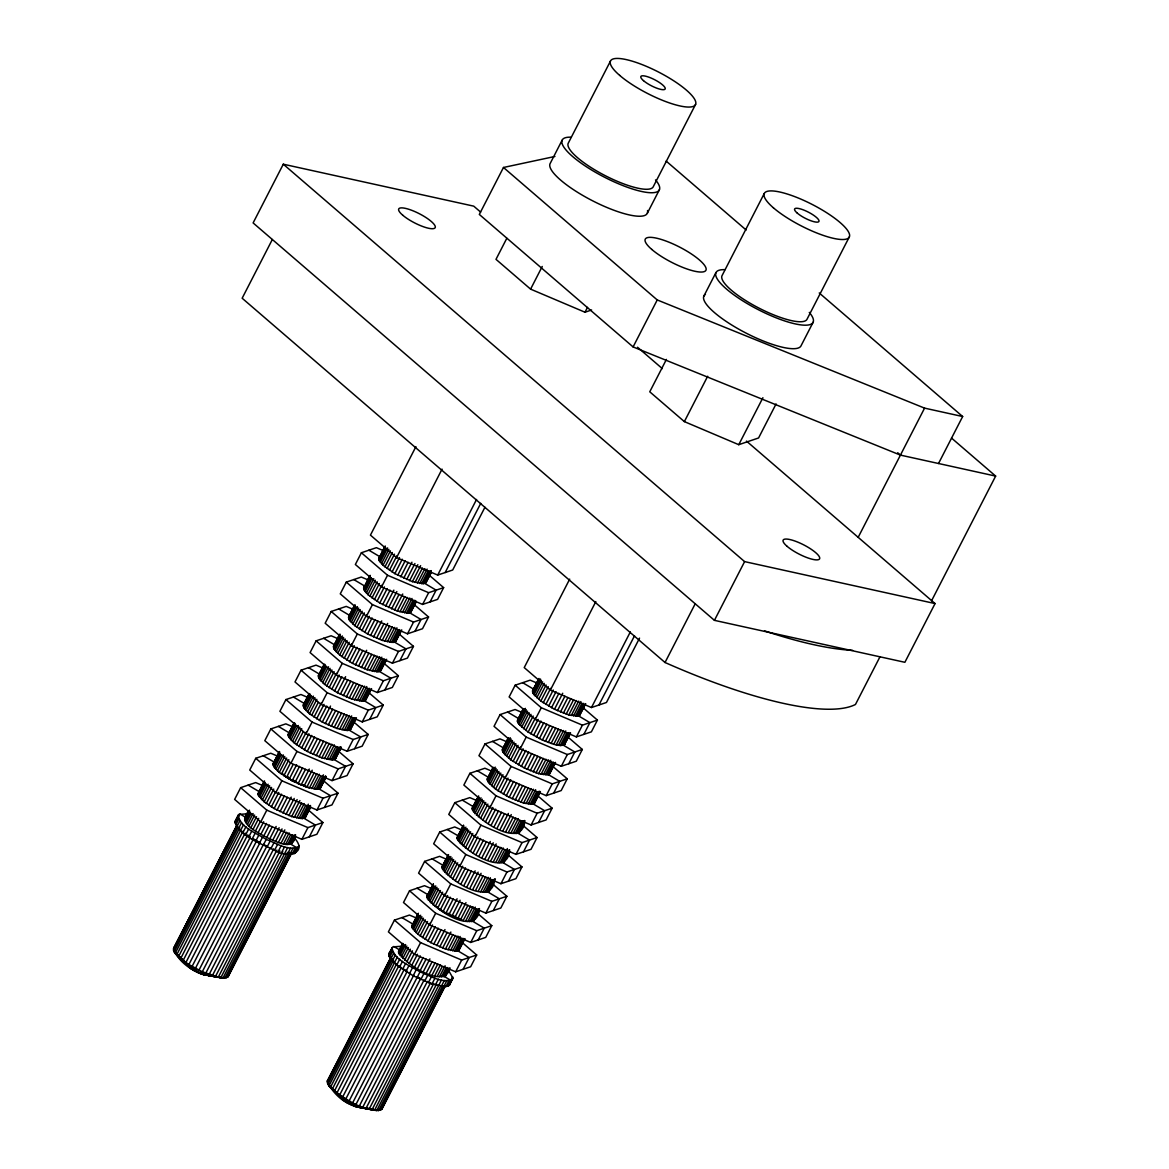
<?xml version="1.0" encoding="UTF-8"?>
<svg xmlns="http://www.w3.org/2000/svg" width="1169" height="1169" viewBox="0 0 1169 1169"><rect width="100%" height="100%" fill="white"/><g stroke="black" fill="none" stroke-linecap="round" stroke-linejoin="round"><path stroke-width="1.5" d="M291.139 854.144L228.218 976.597L222.958 978.088L203.888 974.625C191.38 971.103 176.972 960.421 173.596 948.38L236.533 825.928M228.218 976.597L228.452 975.633M360.257 1106.371C347.105 1107.262 331.265 1092.562 327.364 1080.843L391.133 956.783M396.788 963.621L332.201 1089.303C346.053 1099.196 364.465 1113.253 381.985 1109.06L382.044 1106.926M295.509 839.196C308.031 854.934 283.789 857.447 274.583 850.272C260.789 843.302 239.879 837.048 235.159 821.135L238.944 814.442L246.469 813.858M238.944 814.442L238.184 815.261C240.449 827.784 256.479 833.102 266.211 839.415C276.045 842.922 288.48 851.719 298.84 846.604M295.815 852.479L295.903 850.111M449.276 971.673L452.9 978L449.597 984.956L445.9 986.607L431.946 984.006L413.139 975.779L396.7 965.068L388.853 955.964L388.941 953.612L392.726 946.919L400.251 946.32M391.951 947.738C394.216 960.246 410.261 965.565 419.992 971.877C429.812 975.384 442.262 984.181 452.608 979.081M449.597 984.956L449.685 982.588M341.962 1097.267L337.067 1092.986M295.377 836.887C292.162 851.967 275.036 840.496 266.707 837.545C258.042 832.109 236.299 823.94 248.88 810.891M310.384 807.706L305.445 817.321L302.537 818.592L291.68 816.576L274.13 808.553L264.179 801.817L258.057 794.715L263.902 781.666M326.297 776.742L320.54 787.95L317.632 789.236L306.775 787.219L292.104 780.804L279.274 772.461L273.663 766.513L273.225 763.518L278.982 752.295M341.392 747.371L335.62 758.593L332.727 759.865L321.855 757.848L307.199 751.433L294.354 743.089L288.758 737.157L288.319 734.147L294.077 722.939M356.487 718.014L350.715 729.222L347.807 730.508L336.95 728.492L322.293 722.077L309.449 713.733L303.852 707.786L303.414 704.79L309.171 693.568M371.567 688.643L365.809 699.866L362.901 701.152L352.044 699.12L337.388 692.706L324.544 684.362L318.947 678.429L318.494 675.419L324.266 664.211M386.661 659.287L380.904 670.495L377.996 671.78L367.139 669.764L352.468 663.349L339.638 655.005L334.027 649.058L333.589 646.062L339.346 634.84M401.756 629.916L395.984 641.138L393.091 642.424L382.219 640.393L367.563 633.978L354.718 625.634L349.122 619.702L348.683 616.691L354.441 605.484M292.162 843.156L292.25 841.315M416.018 602.167L411.079 611.767L408.171 613.053L397.314 611.036L379.764 603.014L367.928 594.641L363.691 589.161L369.536 576.112M305.445 817.321L305.679 816.488M431.113 572.795L426.174 582.41L423.266 583.696L412.409 581.665L394.844 573.643L383.008 565.285L378.785 559.805L384.63 546.756M320.54 787.95L320.613 786.123M335.62 758.593L335.708 756.752M350.715 729.222L350.802 727.396M365.809 699.866L365.882 698.025M380.904 670.495L380.977 668.668M395.984 641.138L396.072 639.297M411.079 611.767L411.167 609.94M426.174 582.41L426.247 580.569M449.963 967.8C445.623 991.02 401.756 962.525 398.629 951.186L402.443 944.274M464.984 938.575L459.212 949.783L456.319 951.069L445.447 949.053L430.791 942.638L417.947 934.279L411.824 927.178L418.254 913.486M479.246 910.812C475.666 937.129 430.66 907.816 426.992 895.98L433.348 884.129M494.341 881.455C490.585 907.407 445.886 878.723 442.087 866.609L448.443 854.758M509.436 852.084C505.841 878.401 460.849 849.089 457.181 837.252L463.538 825.402M524.516 822.728C520.936 849.03 475.929 819.732 472.276 807.881L477.8 797.638M540.429 791.749L534.671 802.971L533.079 804.024L523.551 803.045L509.216 797.346L495.568 789.133L487.809 781.535L487.356 778.525L492.894 768.281M555.523 762.393L549.766 773.6L548.173 774.667L538.631 773.673L524.311 767.989L510.663 759.777L502.889 752.164L502.451 749.168L507.989 738.91M445.944 975.618L446.017 973.792M570.618 733.021L564.262 744.872L560.316 745.544L553.726 744.317L542.387 740.05L528.154 732.115L518.875 724.122L517.458 721.638L518.13 719.154M459.212 949.783L459.3 947.942M585.713 703.665L579.941 714.873L578.348 715.939L568.821 714.946L554.486 709.262L540.838 701.049L533.079 693.436L532.64 690.441L538.164 680.183M474.307 920.427L474.395 918.586M489.402 891.056L489.475 889.229M504.497 861.699L504.57 859.858M519.577 832.328L519.664 830.501M534.671 802.971L534.759 801.13M549.766 773.6L549.839 771.774M564.861 744.244L564.934 742.403M579.941 714.873L580.175 714.054M243.006 831.159L178.419 956.826L188.881 964.557L202.295 971.76L266.883 846.078L263.42 844.442L197.736 972.593L202.295 971.76L220.736 977.854L287.72 847.481M419.992 971.877L351.518 1105.07L356.063 1104.237L420.65 978.555L417.187 976.904M480.605 212.071L473.737 206.153L283.293 164.201L253.118 222.928L714.434 620.344L904.879 662.297L935.054 603.569L746.465 441.093M272.333 239.499L242.158 298.227L665.029 662.502A247.916 62.498 27.2 0 0 855.474 704.469L879.95 656.846M554.924 156.471L503.474 167.474L479.319 214.453L633.101 346.93L900.422 455.106L995.652 476.09L931.532 600.837M506.82 238.271L495.992 259.343L530.594 289.138L584.997 312.225L591.602 309.975M562.084 140.295L550.014 163.792A54.592 13.765 27.2 0 0 597.768 203.362A54.592 13.765 27.2 0 0 647.524 210.522M610.423 61.153L568.163 143.378A47.768 12.041 27.2 0 0 606.229 176.168A47.768 12.041 27.2 0 0 653.354 186.543L695.613 104.333M262.251 785.378L255.66 782.587L240.668 787.658L234.633 799.406L260.76 821.909L301.88 839.342L316.872 834.286L322.907 822.538L307.783 809.503M277.331 756.022L270.755 753.231L255.763 758.286L249.728 770.035L275.84 792.538L316.974 809.985L331.967 804.915L338.002 793.166L322.878 780.147M292.425 726.65L285.85 723.859L270.843 728.93L264.808 740.678L290.935 763.182L332.054 780.614L347.061 775.558L353.096 763.81L337.973 750.776M307.52 697.294L300.93 694.503L285.937 699.559L279.902 711.307L306.03 733.811L347.149 751.258L362.156 746.187L368.191 734.439L353.067 721.419M322.6 667.923L316.025 665.132L301.032 670.202L294.997 681.951L321.124 704.454L362.244 721.887L377.236 716.831L383.271 705.082L368.147 692.048M337.695 638.566L331.119 635.775L316.127 640.831L310.092 652.58L336.204 675.083L377.339 692.53L392.331 687.46L398.366 675.711L384.616 663.875M354.441 609.897L346.214 606.404L331.207 611.475L325.172 623.223L351.299 645.726L392.419 663.159L407.426 658.103L413.461 646.355L399.71 634.504M369.521 580.525L361.294 577.048L346.302 582.104L340.267 593.852L366.394 616.355L407.513 633.803L422.506 628.732L428.555 616.984L414.805 605.147M384.616 551.169L376.389 547.677L361.396 552.747L355.361 564.495L381.489 586.999L422.608 604.431L437.601 599.376L443.636 587.627L428.512 574.593M415.93 446.631L370.441 535.124L396.569 557.628L437.703 575.075L452.695 570.004L484.945 507.258M234.881 822.202L238.184 815.261M235.071 823.502L238.096 817.628M238.461 816.912L239.966 813.975L246.25 817.716L244.862 818.709M235.743 824.993L238.754 819.133M173.348 949.33L237.117 825.27M173.596 948.38L236.386 826.79M236.898 826.688L239.908 820.828M243.532 824.656L176.592 955.044L189.787 967.611L173.538 950.514L237.292 826.439M201.126 897.222L202.778 893.993M239.762 827.71L175.175 953.393L188.706 966.471L174.137 951.858L237.892 827.784M238.491 828.543L241.515 822.669M244.628 819.542L249.45 810.146M257.911 793.707L264.486 780.892M272.991 764.336L279.581 751.521M288.085 734.98L293.843 723.757M303.18 705.608L308.937 694.401M318.26 676.252L324.032 665.029M333.355 646.881L339.945 634.066M348.45 617.524L355.04 604.709M363.544 588.153L370.12 575.338M378.624 558.797L385.215 545.981M244.774 820.55L249.611 811.154M258.057 794.715L264.647 781.9M273.151 765.344L279.727 752.529M288.232 735.988L294.822 723.173M303.326 706.617L309.917 693.802M318.421 677.26L324.997 664.445M333.516 647.889L340.091 635.074M348.596 618.533L355.186 605.717M363.691 589.161L370.281 576.346M378.785 559.805L385.361 546.99M248.149 785.115L259.533 791.866L263.653 783.858M278.748 754.502L273.225 763.518M318.494 675.419L323.199 668.01M336.643 641.854L339.931 635.439M365.999 584.719L367.636 581.519M381.094 555.363L385.2 547.355M245.3 821.719L250.122 812.323M258.583 795.884L265.158 783.069M273.663 766.513L280.253 753.698M288.758 737.157L295.348 724.342M303.852 707.786L310.428 694.971M318.947 678.429L325.523 665.614M334.027 649.058L340.617 636.243M349.122 619.702L355.712 606.886M364.217 590.33L370.792 577.515M379.297 560.974L385.887 548.159M246.191 823.034L251.028 813.639M259.474 797.2L266.064 784.384M274.569 767.843L281.144 755.028M289.649 738.472L296.239 725.657M304.744 709.115L311.334 696.3M319.838 679.744L326.414 666.929M334.933 650.388L342.342 635.965M350.013 621.017L357.422 606.609M365.108 591.66L371.698 578.845M380.203 562.289L387.611 547.881M242.918 832.606L245.943 826.731M247.448 824.496L253.088 813.536M260.731 798.646L268.139 784.238M275.826 769.29L283.234 754.867M290.906 739.919L298.314 725.511M306 710.562L313.409 696.139M321.095 681.191L328.504 666.783M336.19 651.834L343.598 637.412M351.27 622.463L358.678 608.055M366.365 593.107L373.773 578.684M381.459 563.736L388.868 549.328M190.503 968.239L180.596 958.697L245.183 833.029M249.012 826.03L254.637 815.071M262.294 800.195L269.688 785.773M277.374 770.824L284.783 756.416M292.469 741.467L299.878 727.045M307.564 712.096L314.972 697.688M322.644 682.74L330.053 668.317M337.739 653.369L345.147 638.961M352.833 624.012L360.242 609.59M367.928 594.641L375.337 580.233M383.008 565.285L390.417 550.862M245.709 834.754L248.719 828.879M250.897 827.652L256.537 816.693M264.179 801.817L271.588 787.409M279.274 772.461L286.683 758.038M294.354 743.089L301.763 728.682M309.449 713.733L316.857 699.31M324.544 684.362L331.952 669.954M339.638 655.005L347.047 640.583M354.718 625.634L362.127 611.226M369.813 596.278L377.222 581.855M384.908 566.907L392.316 552.499M180.596 958.697L191.336 968.882L183.065 960.626L247.653 834.944L250.444 836.916L185.856 962.598L188.355 965.959L174.137 951.858M248.778 836.931L251.803 831.057M253.059 829.332L258.7 818.358M266.342 803.483L273.751 789.075M281.437 774.126L288.845 759.704M296.531 744.755L303.107 731.94M311.612 715.399L318.202 702.584M326.706 686.028L334.115 671.62M341.801 656.671L349.21 642.249M356.896 627.3L364.304 612.892M371.976 597.943L379.384 583.521M387.071 568.572L394.479 554.164M530.594 289.138L542.241 266.459M255.47 831.027L260.292 821.632M268.738 805.193L275.329 792.377M283.833 775.821L290.423 763.006M298.928 746.465L306.336 732.042M314.023 717.094L321.431 702.686M329.103 687.737L336.511 673.315M344.197 658.366L351.606 643.958M359.292 629.01L366.701 614.587M374.387 599.639L381.795 585.231M389.467 570.282L396.875 555.859M260.76 821.909L266.795 810.161L240.668 787.658M275.84 792.538L281.89 780.804L255.763 758.286M290.935 763.182L296.97 751.433L270.843 728.93M306.03 733.811L312.065 722.077L285.937 699.559M321.124 704.454L327.159 692.706L301.032 670.202M336.204 675.083L342.254 663.349L316.127 640.831M351.299 645.726L357.334 633.978L331.207 611.475M366.394 616.355L372.429 604.621L346.302 582.104M381.489 586.999L387.523 575.25L361.396 552.747M396.569 557.628L442.057 469.134M252.109 839.108L255.134 833.234M183.065 960.626L193.265 970.182L188.881 964.557L253.468 838.889L260 842.674L195.413 968.341L195.471 971.468M258.071 832.723L263.712 821.763M271.354 806.888L278.763 792.48M293.024 764.716L286.449 777.531L283.103 774.039M301.544 748.16L308.952 733.752M316.624 718.803L324.032 704.381M331.718 689.432L339.127 675.024M346.813 660.076L354.222 645.653M361.893 630.705L369.302 616.297M376.988 601.348L384.396 586.926M392.083 571.977L399.491 557.569M255.675 841.242L258.685 835.367M256.654 840.803L192.067 966.471L194.332 970.825L188.881 964.557M260.848 834.388L266.474 823.429M274.13 808.553L281.539 794.146M296.619 764.774L289.211 779.197L286.712 776.801M304.305 749.826L311.714 735.418M319.4 720.469L326.809 706.047M334.495 691.098L341.889 676.69M349.575 661.742L356.983 647.319M364.67 632.371L372.078 617.963M379.764 603.014L387.173 588.591M394.844 573.643L402.253 559.235M259.372 843.302L262.397 837.442M263.741 836.01L269.367 825.051M277.024 810.161L284.432 795.753M299.512 766.382L292.104 780.804L287.369 776.815M307.199 751.433L314.607 737.025M322.293 722.077L330.52 706.061M337.388 692.706L345.615 676.69M352.468 663.349L359.877 648.927M367.563 633.978L374.971 619.57M382.658 604.621L390.066 590.213M397.738 575.25L405.146 560.842M266.707 837.545L272.333 826.571M279.99 811.695L287.399 797.287M302.479 767.916L295.07 782.339L292.382 780.278M310.165 752.968L317.573 738.56M325.26 723.611L332.668 709.188M340.354 694.24L347.763 679.832M355.434 664.883L362.843 650.461M370.529 635.512L377.938 621.104M385.624 606.156L393.851 590.14M400.719 576.785L408.127 562.377M263.2 845.289L266.211 839.415M269.703 838.962L276.132 826.439M282.971 813.127L291.213 797.112M298.066 783.756L305.474 769.348M313.16 754.4L320.569 739.977M328.255 725.028L335.664 710.62M343.335 695.672L350.744 681.249M358.43 666.301L366.657 650.285M373.525 636.944L381.752 620.929M388.605 607.573L396.846 591.558M403.7 578.217L411.941 562.201M267.043 847.116L270.054 841.242M272.684 840.277L279.128 827.754M285.967 814.442L294.208 798.427M309.288 769.056L301.061 785.071L292.951 779.884M316.156 755.715L323.565 741.292M331.251 726.344L338.659 711.936M346.331 696.987L353.739 682.564M361.426 667.616L368.834 653.208M376.52 638.259L383.929 623.837M391.6 608.888L399.009 594.48M406.695 579.532L414.937 563.516M270.317 847.583L205.729 973.266L198.891 973.09M270.843 848.782L273.867 842.907M275.606 841.432L282.05 828.909M288.889 815.597L297.116 799.581M303.969 786.226L312.211 770.21M319.064 756.869L326.472 742.447M334.159 727.498L341.567 713.09M349.253 698.141L356.662 683.719M364.333 668.77L371.742 654.362M379.428 639.414L387.655 623.398M394.523 610.043L402.75 594.027M409.618 580.686L417.844 564.671M276.907 850.053L212.32 975.735L201.083 973.923L209.076 974.581L273.663 848.913M278.397 842.425L284.841 829.888M291.68 816.576L299.907 800.56M314.183 772.797L306.775 787.219L302.318 784.779M321.855 757.848L329.263 743.44M336.95 728.492L344.358 714.069M352.044 699.12L359.453 684.713M367.139 669.764L374.548 655.341M382.219 640.393L389.628 625.985M397.314 611.036L404.722 596.614M412.409 581.665L420.635 565.65M274.583 850.272L277.594 844.398M281.042 843.229L286.668 832.27M294.31 817.394L301.719 802.971M316.814 773.615L309.405 788.023L303.341 784.94M324.5 758.666L331.908 744.244M339.594 729.295L347.003 714.887M354.675 699.939L362.083 685.516M369.769 670.568L377.178 656.16M384.864 641.211L392.273 626.789M399.959 611.84L407.367 597.432M415.039 582.483L422.447 568.061M278.178 851.529L281.188 845.655M279.961 851.003L215.374 976.67L203.041 974.464L218.194 977.372L282.781 851.704M283.483 843.843L289.123 832.869M296.765 817.993L304.174 803.585M311.86 788.637L319.269 774.214M326.955 759.265L334.363 744.858M342.035 729.909L349.443 715.486M357.13 700.538L364.538 686.13M372.224 671.181L379.633 656.759M387.319 641.81L394.727 627.402M402.399 612.454L409.808 598.031M417.494 583.083L424.902 568.675M285.704 844.252L290.526 834.856M298.986 818.417L305.562 805.602M314.081 789.06L320.657 776.245M329.161 759.689L335.751 746.874M344.256 730.333L351.664 715.91M359.351 700.962L366.759 686.554M374.431 671.605L381.839 657.183M389.525 642.234L396.934 627.826M404.62 612.877L412.029 598.455M419.715 583.506L427.123 569.098M281.568 852.581L284.593 846.707M287.632 844.456L292.469 835.061M300.915 818.621L308.324 804.199M316.01 789.25L323.418 774.842M331.09 759.894L337.68 747.079M346.185 730.523L352.775 717.708M361.279 701.166L367.87 688.351M376.374 671.795L382.95 658.98M391.454 642.439L398.044 629.623M406.549 613.067L413.139 600.252M421.644 583.711L428.234 570.896M289.254 844.442L294.091 835.046M302.537 818.592L309.127 805.792M317.632 789.236L324.222 776.421M332.727 759.865L339.302 747.064M347.807 730.508L354.397 717.693M362.901 701.152L369.492 688.336M377.996 671.78L384.586 658.965M393.091 642.424L399.666 629.609M408.171 613.053L414.761 600.238M423.266 583.696L429.856 570.881M290.57 844.223L295.406 834.827M304.013 818.3L310.443 805.558L304.013 818.3L315.396 825.066L322.907 822.538M318.947 789.017L325.523 776.201M334.042 759.645L340.617 746.83M349.122 730.289L354.894 719.067M364.217 700.918L369.974 689.71L364.377 700.845L375.76 707.61L383.271 705.082M379.311 671.561L385.069 660.339M394.406 642.19L400.163 630.982M409.486 612.834L415.258 601.626M424.581 583.463L431.171 570.647L424.742 583.389L436.125 590.155L443.636 587.627M295.552 834.739L290.73 844.135L297.014 847.876L294.003 853.75M325.683 776.128L319.093 788.943L330.491 795.694L338.002 793.166M340.647 747.137L334.188 759.572L345.586 766.338L353.096 763.81M355.741 717.781L349.283 730.216L360.666 736.967L368.191 734.439M385.229 660.266L379.457 671.488L390.855 678.239L398.366 675.711M400.309 630.909L394.552 642.117L405.95 648.883L413.461 646.355M415.404 601.538L409.647 612.761L421.03 619.512L428.555 616.984M291.578 843.799L295.596 835.967M304.861 817.949L310.618 806.742M319.941 788.593L325.713 777.385M335.035 759.222L340.793 748.014M350.13 729.865L355.887 718.657M365.225 700.494L370.982 689.286M380.305 671.138L386.077 659.93M395.4 641.766L401.157 630.559M410.494 612.41L416.252 601.202M425.574 583.039L431.346 571.831M202.12 974.245L222.958 978.088L287.545 852.406M287.53 853.896L290.555 848.022M203.888 974.625L224.857 978.058L289.444 852.391M226.348 977.795L290.117 853.735M233.23 964.79L234.896 961.576M239.031 953.509L240.682 950.295M253.103 926.126L254.769 922.896M258.904 914.845L263.04 906.793M278.777 876.165L284.578 864.899M293.024 848.27L226.552 977.722M227.517 977.328L291.388 853.18M292.118 854.13L295.143 848.256M293.799 853.838L296.809 847.963M301.88 839.342L307.915 827.608L315.396 825.066L309.361 836.799M316.974 809.985L323.009 798.237L330.491 795.694L324.456 807.443M332.054 780.614L338.104 768.881L345.586 766.338L339.536 778.072M347.149 751.258L353.184 739.509L360.666 736.967L354.631 748.715M362.244 721.887L368.279 710.153L375.76 707.61L369.725 719.344M377.339 692.53L383.374 680.782L390.855 678.239L384.82 689.988M392.419 663.159L398.468 651.425L405.95 648.883L399.9 660.617M407.513 633.803L413.548 622.054L421.03 619.512L414.995 631.26M422.608 604.431L428.643 592.698L436.125 590.155L430.09 601.889M437.703 575.075L476.557 499.455M295.056 853.297L299.118 845.538M445.184 572.532L480.737 503.342M584.997 312.225L587.496 307.359M647.378 213.123L659.448 189.626M633.101 346.93L657.241 299.951L503.474 167.474M666.418 359.409L649.759 391.805L684.362 421.614L738.764 444.688L758.579 437.966L776.07 403.933M703.782 296.254L715.852 272.757M764.19 193.63L721.945 275.84A47.768 12.041 27.2 0 0 759.996 308.631A47.768 12.041 27.2 0 0 807.136 319.02L849.381 236.796M416.018 917.855L409.442 915.064L394.435 920.12L388.4 931.868L414.527 954.372L455.647 971.819L470.654 966.748L476.689 955L462.939 943.164M432.749 889.185L424.522 885.693L409.53 890.763L403.495 902.512L429.622 925.015L470.742 942.448L485.734 937.392L491.784 925.643L478.033 913.793M447.844 859.814L439.617 856.336L424.625 861.392L418.59 873.141L444.717 895.644L485.836 913.091L500.829 908.021L506.864 896.272L493.113 884.436M462.939 830.458L454.712 826.965L439.705 832.036L433.67 843.784L459.797 866.287L500.931 883.72L515.924 878.664L521.958 866.916L506.835 853.881M476.382 800.4L469.806 797.609L454.799 802.665L448.764 814.413L474.892 836.916L516.011 854.364L531.018 849.293L537.053 837.545L521.929 824.525M491.477 771.029L484.887 768.238L469.894 773.308L463.859 785.057L489.986 807.56L531.106 824.993L546.098 819.937L552.133 808.188L537.009 795.154M506.557 741.672L499.981 738.881L484.989 743.937L478.954 755.685L505.081 778.189L546.201 795.636L561.193 790.565L567.228 778.817L552.104 765.797M521.652 712.301L515.076 709.51L500.069 714.58L494.034 726.329L520.161 748.832L561.295 766.265L576.288 761.209L582.323 749.461L567.199 736.426M536.746 682.944L530.171 680.153L515.164 685.209L509.129 696.958L535.256 719.461L576.375 736.908L591.382 731.838L597.417 720.089L582.294 707.07M569.698 579.108L524.223 667.601L550.351 690.105L591.47 707.537L606.463 702.481L639.545 638.113M388.649 954.678L391.966 948.38M388.853 955.964L391.863 950.105M389.511 957.469L392.521 951.595M327.13 1081.807L390.987 957.659M390.665 959.164L393.69 953.29M327.305 1082.976L391.104 958.858M394.128 963.446L330.374 1087.521L343.554 1100.087L327.904 1084.321L392.492 958.653M392.258 961.006L395.283 955.146M330.374 1087.521L342.941 1099.488L328.942 1085.855L393.529 960.173M398.395 952.004L402.647 943.354M411.678 926.169L418.268 913.354M426.773 896.813L433.348 883.998M441.853 867.442L448.443 854.627M456.947 838.085L463.538 825.27M472.042 808.714L478.618 795.899M487.137 779.358L493.128 767.317M502.217 749.987L508.208 737.946M517.312 720.63L523.303 708.589M532.406 691.259L538.982 678.444M518.963 717.561L523.069 709.554M398.541 953.013L403.378 943.617M411.824 927.178L418.414 914.363M426.919 897.821L433.509 885.006M442.014 868.45L448.589 855.635M457.094 839.094L463.684 826.278M472.188 809.722L478.779 796.907M487.283 780.366L493.873 767.551M502.378 750.995L508.953 738.18M517.458 721.638L524.048 708.823M532.553 692.267L539.143 679.452M394.289 962.993L397.299 957.119M399.067 954.196L403.904 944.786M412.35 928.347L418.94 915.532M427.445 898.99L434.02 886.175M442.525 869.619L449.115 856.804M457.62 840.263L464.21 827.447M472.714 810.891L479.305 798.076M487.809 781.535L495.218 767.112M502.889 752.164L510.298 737.756M517.984 722.807L525.392 708.385M533.079 693.436L540.487 679.028M399.959 955.511L405.599 944.552M413.241 929.676L420.65 915.254M428.336 900.305L435.745 885.897M443.431 870.949L450.839 856.526M458.511 841.578L465.92 827.17M473.606 812.221L481.014 797.799M488.7 782.85L496.109 768.442M503.795 753.494L511.204 739.071M518.875 724.122L526.284 709.715M533.97 694.766L541.379 680.343M396.7 965.068L399.71 959.208M401.23 956.958L406.856 945.999M414.498 931.123L421.907 916.701M429.593 901.752L437.001 887.344M444.688 872.395L452.096 857.973M459.782 843.024L467.191 828.616M474.862 813.668L482.271 799.245M489.957 784.297L497.366 769.889M505.052 754.94L512.46 740.518M520.147 725.569L527.555 711.161M535.227 696.213L542.635 681.79M344.27 1100.716L334.363 1091.174L398.95 965.492M402.779 958.492L408.419 947.533M416.062 932.657L423.47 918.235M431.156 903.286L438.565 888.878M446.237 873.93L453.645 859.507M461.331 844.559L468.74 830.151M476.426 815.202L483.834 800.794M491.521 785.831L498.929 771.423M506.601 756.475L514.009 742.067M521.695 727.118L529.104 712.695M536.79 697.747L544.199 683.339M399.477 967.231L402.501 961.356M404.664 960.129L410.304 949.17M417.947 934.279L425.355 919.871M433.041 904.923L440.45 890.5M448.136 875.552L455.545 861.144M463.231 846.195L470.625 831.787M478.311 816.824L485.719 802.416M493.406 787.468L500.814 773.06M508.5 758.111L515.909 743.689M523.58 728.74L530.989 714.332M538.675 699.383L546.084 684.961M334.363 1091.174L345.118 1101.359L336.847 1093.103L401.435 967.421M402.56 969.408L405.57 963.534M406.841 961.795L412.467 950.835M420.109 935.96L427.518 921.537M435.204 906.589L442.613 892.181M450.299 877.232L457.707 862.81M465.394 847.861L472.802 833.453M480.474 818.505L487.882 804.082M495.568 789.133L502.977 774.726M510.663 759.777L518.072 745.354M525.758 730.406L533.166 715.998M540.838 701.049L548.246 686.627M684.362 421.614L707.669 376.257M339.638 1095.061L404.226 969.379L407.236 971.351L342.649 1097.033L347.032 1102.659L336.847 1093.103M409.238 963.504L414.06 954.109M422.52 937.655L429.929 923.247M437.615 908.298L445.024 893.876M452.695 878.927L460.104 864.519M467.79 849.571L475.198 835.148M482.885 820.2L490.293 805.792M497.979 790.843L505.373 776.421M513.059 761.472L520.468 747.064M528.154 732.115L535.563 717.693M543.249 702.744L550.657 688.336M405.891 971.571L408.902 965.696M414.527 954.372L420.562 942.638L394.435 920.12M429.622 925.015L435.657 913.267L409.53 890.763M444.717 895.644L450.752 883.91L424.625 861.392M459.797 866.287L465.832 854.539L439.705 832.036M474.892 836.916L480.927 825.182L454.799 802.665M489.986 807.56L496.021 795.811L469.894 773.308M505.081 778.189L511.116 766.455L484.989 743.937M520.161 748.832L526.196 737.084L500.069 714.58M535.256 719.461L541.291 707.727L515.164 685.209M550.351 690.105L595.825 601.611M411.853 965.199L417.479 954.24M425.121 939.35L432.53 924.942M447.625 895.586L440.216 909.993L436.885 906.501M455.311 880.637L462.719 866.214M470.406 851.266L477.814 836.858M485.486 821.909L492.894 807.487M500.58 792.538L507.989 778.13M515.675 763.182L523.084 748.759M530.77 733.811L538.178 719.403M545.85 704.454L553.258 690.031M409.442 973.704L412.452 967.83M410.436 973.266L345.834 1098.948L348.099 1103.302L342.649 1097.033M414.615 966.865L420.256 955.906M427.898 941.016L435.306 926.608M450.401 897.237L442.993 911.659L440.479 909.263M458.073 882.288L465.481 867.88M473.167 852.932L480.576 838.509M488.262 823.561L495.671 809.153M503.357 794.204L510.765 779.796M518.437 764.833L525.845 750.425M533.532 735.476L540.94 721.068M548.626 706.12L556.035 691.697M413.139 975.779L416.164 969.905M349.239 1103.931L349.195 1100.818L413.782 975.136M417.508 968.473L423.149 957.513M430.791 942.638L438.2 928.215M453.294 898.859L445.886 913.267L443.519 911.279M460.966 883.91L468.374 869.488M476.061 854.539L483.469 840.131M491.155 825.182L498.564 810.76M506.25 795.811L513.659 781.403M521.33 766.455L528.739 752.032M536.425 737.084L543.833 722.676M551.52 707.727L558.928 693.305M420.475 970.007L426.115 959.048M433.757 944.172L441.166 929.75M457.079 898.786L448.852 914.801L446.149 912.755M463.947 885.444L471.355 871.022M479.027 856.073L486.436 841.665M494.122 826.717L501.53 812.294M509.216 797.346L516.625 782.938M524.311 767.989L531.705 753.567M539.391 738.618L546.8 724.21M554.486 709.262L562.713 693.246M423.47 971.439L429.9 958.901M436.753 945.589L444.98 929.574M451.833 916.233L460.075 900.218M466.928 886.862L475.155 870.847M482.023 857.505L490.249 841.49M497.117 828.134L504.526 813.726M512.197 798.778L519.606 784.355M527.292 769.407L534.701 754.999M542.387 740.05L549.795 725.628M557.481 710.679L564.89 696.271M420.811 979.593L423.836 973.719M426.466 972.74L432.092 961.78M439.749 946.905L447.157 932.497M462.237 903.126L454.829 917.548L448.078 913.223M469.923 888.177L478.15 872.162M485.018 858.82L493.245 842.791M500.113 829.449L508.34 813.434M515.193 800.093L522.601 785.67M530.288 770.722L537.696 756.314M545.382 741.365L552.791 726.943M560.477 711.994L567.886 697.586M424.084 980.046L359.497 1105.728L352.658 1105.567M424.625 981.259L427.635 975.384M429.374 973.894L435.014 962.935M442.656 948.059L450.883 932.044M457.751 918.702L465.978 902.673M472.846 889.331L481.073 873.316M487.926 859.975L496.167 843.945M503.021 830.604L511.248 814.588M518.115 801.247L525.524 786.825M533.196 771.876L540.604 757.468M548.29 742.52L555.699 728.097M563.385 713.148L570.793 698.741M430.674 982.53L366.087 1108.212L354.865 1106.385L362.843 1107.058L427.43 981.375M428.351 982.734L431.376 976.86M432.165 974.888L437.805 963.928M445.447 949.053L452.856 934.63M467.951 905.274L460.542 919.682L453.119 915.605M475.637 890.325L483.045 875.902M490.717 860.954L498.126 846.546M505.812 831.597L513.22 817.175M520.906 802.226L528.315 787.818M536.001 772.87L543.41 758.447M551.081 743.499L558.49 729.091M566.176 714.142L573.584 699.72M434.81 975.691L440.45 964.732M448.092 949.856L455.501 935.448M470.596 906.077L463.187 920.5L458.628 918.176M478.267 891.129L485.676 876.721M493.362 861.772L500.77 847.35M508.457 832.401L515.865 817.993M523.551 803.045L530.96 788.622M538.631 773.673L546.04 759.265M553.726 744.317L561.135 729.894M568.821 714.946L576.229 700.538M431.946 984.006L434.97 978.132M433.743 983.465L369.156 1109.147L356.823 1106.926L354.309 1105.158M437.264 976.305L442.087 966.909M450.547 950.47L457.941 936.048M465.627 921.099L473.036 906.691M480.722 891.742L488.131 877.32M495.817 862.371L503.225 847.963M510.897 833.015L518.305 818.592M525.992 803.644L533.4 789.236M541.086 774.287L548.495 759.865M556.181 744.916L563.59 730.508M571.261 715.56L578.67 701.137M435.336 985.043L438.36 979.169M439.471 976.729L445.111 965.769M452.754 950.879L460.162 936.471M467.848 921.523L475.257 907.1M482.943 892.152L490.352 877.744M498.023 862.795L504.613 849.98M513.118 833.424L519.708 820.623M528.213 804.067L535.621 789.659M543.307 774.711L550.716 760.288M558.387 745.34L565.796 730.932M573.482 715.983L580.891 701.561M371.961 1109.849L436.548 984.166M441.414 976.919L446.237 967.523M454.683 951.084L461.273 938.269M469.777 921.727L476.368 908.912M484.872 892.356L491.448 879.541M499.967 863L507.375 848.577M515.047 833.629L521.637 820.813M530.141 804.272L536.732 791.457M545.236 774.901L551.812 762.086M560.316 745.544L566.907 732.729M575.411 716.173L582.001 703.358M441.487 979.943L374.504 1110.331L356.823 1106.926M443.036 976.904L447.859 967.508M456.319 951.069L462.895 938.254M471.399 921.698L477.989 908.897M486.494 892.342L493.084 879.526M501.589 862.97L508.164 850.17M516.669 833.614L523.259 820.799M531.763 804.243L538.354 791.442M546.858 774.886L553.448 762.071M561.953 745.515L568.529 732.715M577.033 716.159L583.623 703.343M444.352 976.685L448.37 968.853M457.62 950.85L463.392 939.628M472.714 921.479L479.305 908.664M506.864 896.272L499.353 898.8L487.97 892.049L494.399 879.307M502.904 862.751L509.479 849.936M517.984 833.395L524.574 820.58M533.079 804.024L539.669 791.208M548.173 774.667L553.931 763.445M563.268 745.296L569.025 734.088M578.348 715.939L584.12 704.717M448.531 968.78L444.498 976.612L450.796 980.338M463.538 939.555L457.78 950.777L469.164 957.528L476.689 955M479.451 908.591L472.875 921.406L484.258 928.171L491.784 925.643M487.97 892.049L494.545 879.234M509.64 849.863L503.05 862.678L514.448 869.444L521.958 866.916M524.735 820.506L518.145 833.322L529.528 840.073L537.053 837.545M538.997 792.743L533.239 803.951L544.622 810.716L552.133 808.188M554.091 763.372L548.319 774.594L559.717 781.345L567.228 778.817M569.873 732.788L563.414 745.223L574.812 751.988L582.323 749.461M584.266 704.644L578.509 715.866L589.892 722.617L597.417 720.089M445.345 976.261L449.378 968.429M458.628 950.426L464.385 939.218M473.723 921.055L479.48 909.847M488.803 891.699L495.393 878.883M503.897 862.327L509.655 851.12M518.992 832.971L524.749 821.763M534.087 803.6L539.844 792.392M549.167 774.243L554.939 763.036M564.262 744.872L570.019 733.664M579.356 715.516L585.114 704.308M355.887 1106.707L376.739 1110.55L440.494 986.49M441.297 986.358L444.322 980.484M376.739 1110.55L359.044 1107.16L378.624 1110.535L442.393 986.475M380.13 1110.272L446.792 980.733M381.299 1109.805L445.155 985.642M381.985 1109.06L444.921 986.607M445.9 986.607L448.911 980.733M447.566 986.315L450.591 980.44M447.771 986.212L452.695 976.714M455.647 971.819L461.682 960.07L469.164 957.528L463.129 969.276M470.742 942.448L476.777 930.714L484.258 928.171L478.223 939.905M485.836 913.091L491.871 901.343L499.353 898.8L493.318 910.549M500.931 883.72L506.966 871.986L514.448 869.444L508.413 881.178M516.011 854.364L522.046 842.615L529.528 840.073L523.493 851.821M531.106 824.993L537.141 813.259L544.622 810.716L538.588 822.45M546.201 795.636L552.236 783.888L559.717 781.345L553.682 793.093M561.295 766.265L567.33 754.531L574.812 751.988L568.777 763.722M576.375 736.908L582.41 725.16L589.892 722.617L583.857 734.366M591.47 707.537L630.339 631.918M448.823 985.759L452.9 978M598.952 704.995L634.504 635.819M738.764 444.688L762.919 397.708M813.215 322.103L801.145 345.586A54.592 13.765 27.2 0 1 743.046 331.514A54.592 13.765 27.2 0 1 705.433 294.398M665.029 662.502L695.204 603.788M714.434 620.344L744.609 561.617L935.054 603.569M858.178 537.331L924.577 408.127L962.657 416.529L938.517 463.508M380.32 1110.199L443.825 986.636M378.858 557.964L380.451 556.912M363.778 587.335L365.356 586.268M348.683 616.691L350.086 615.683L338.689 608.932M333.589 646.062L334.992 645.054L323.608 638.289M303.414 704.79L304.802 703.782L293.419 697.016M288.319 734.147L289.722 733.138L278.324 726.387M388.941 953.612L389.701 952.793M327.364 1080.843L329 1079.688M198.832 970.109L196.597 972.053L195.413 968.341M352.6 1102.586L350.364 1104.515L349.195 1100.818M235.933 820.317L236.956 819.849M533.225 689.798L534.043 689.432L522.645 682.667M503.05 748.525L504.044 748.102M487.955 777.882L488.949 777.473M472.861 807.253L473.869 806.829M442.686 865.981L443.679 865.557M427.591 895.337L428.395 894.972L417.012 888.221M412.496 924.708L413.315 924.343L401.917 917.577M399.213 950.543L400.222 950.119M174.283 947.635L175.218 947.226M222.958 978.088L205.276 974.698L206.182 974.464M274.817 762.451L263.244 755.744M458.774 836.186L447.186 829.493M200.001 973.529L209.076 974.581M353.769 1106.006L362.843 1107.058M224.857 978.058L205.832 974.581L209.076 975.078M212.305 975.56L215.549 976.057M378.624 1110.535L359.614 1107.058L367.694 1108.27M205.832 974.581L209.251 975.121M212.67 975.662L216.09 976.188M359.614 1107.058L373.291 1109.206M363.544 1107.525L367.154 1108.124M657.241 299.951L924.577 408.127M387.523 575.25L428.643 592.698M372.429 604.621L413.548 622.054M541.291 707.727L582.41 725.16M357.334 633.978L398.468 651.425M526.196 737.084L567.33 754.531M342.254 663.349L383.374 680.782M511.116 766.455L552.236 783.888M327.159 692.706L368.279 710.153M496.021 795.811L537.141 813.259M312.065 722.077L353.184 739.509M480.927 825.182L522.046 842.615M296.97 751.433L338.104 768.881M465.832 854.539L506.966 871.986M281.89 780.804L323.009 798.237M450.752 883.91L491.871 901.343M266.795 810.161L307.915 827.608M435.657 913.267L476.777 930.714M420.562 942.638L461.682 960.07M368.878 550.204L380.261 556.955M353.783 579.561L365.166 586.327M507.551 712.038L518.948 718.789M492.47 741.394L503.854 748.16M308.514 667.66L319.897 674.411M477.376 770.766L488.759 777.517M462.281 800.122L473.679 806.888M432.106 858.85L443.489 865.615M393.748 946.452L400.032 950.178M287.267 776.508L288.319 777.195M354.938 1105.319L357.656 1107.101M666.155 161.088L746.143 230.001M819.235 292.966L962.657 416.529M951.522 438.068L995.652 476.09M897.675 452.739L900.422 455.106M637.514 347.237L662.341 368.63M283.293 164.201L744.609 561.617M328.942 1085.855L342.488 1098.948L334.714 1090.706M175.175 953.393L189.173 967.026M327.904 1084.321L342.137 1098.436M173.538 950.514L188.165 965.521M181.955 958.536L188.092 965.112M655.517 179.924A54.592 13.765 27.2 0 1 605.571 177.761A54.592 13.765 27.2 0 1 571.203 137.197M809.284 312.386A54.592 13.765 27.2 0 1 759.353 310.223A54.592 13.765 27.2 0 1 724.97 269.674M852.625 650.344A247.916 62.498 27.2 0 1 764.511 630.851M289.956 854.144L288.129 857.286L289.941 854.13M651.776 249.435A34.12 8.607 27.2 0 0 704.133 271.646A34.12 8.607 27.2 0 0 670.831 242.962A34.12 8.607 27.2 0 0 651.776 249.435M619.687 75.4A47.768 12.041 27.2 0 0 692.983 106.496A47.768 12.041 27.2 0 0 646.384 66.341A47.768 12.041 27.2 0 0 619.687 75.4M643.491 80.646A13.648 3.434 27.2 0 0 664.43 89.531A13.648 3.434 27.2 0 0 651.118 78.06A13.648 3.434 27.2 0 0 643.491 80.646M773.469 207.863A47.768 12.041 27.2 0 0 846.765 238.958A47.768 12.041 27.2 0 0 800.151 198.803A47.768 12.041 27.2 0 0 773.469 207.863M797.273 213.109A13.648 3.434 27.2 0 0 818.212 221.993A13.648 3.434 27.2 0 0 804.9 210.522A13.648 3.434 27.2 0 0 797.273 213.109M402.677 215.154A20.472 5.158 27.2 0 0 434.094 228.481A20.472 5.158 27.2 0 0 414.118 211.268A20.472 5.158 27.2 0 0 402.677 215.154M787.102 546.332A20.472 5.158 27.2 0 0 818.519 559.644A20.472 5.158 27.2 0 0 798.544 542.445A20.472 5.158 27.2 0 0 787.102 546.332"/></g></svg>
